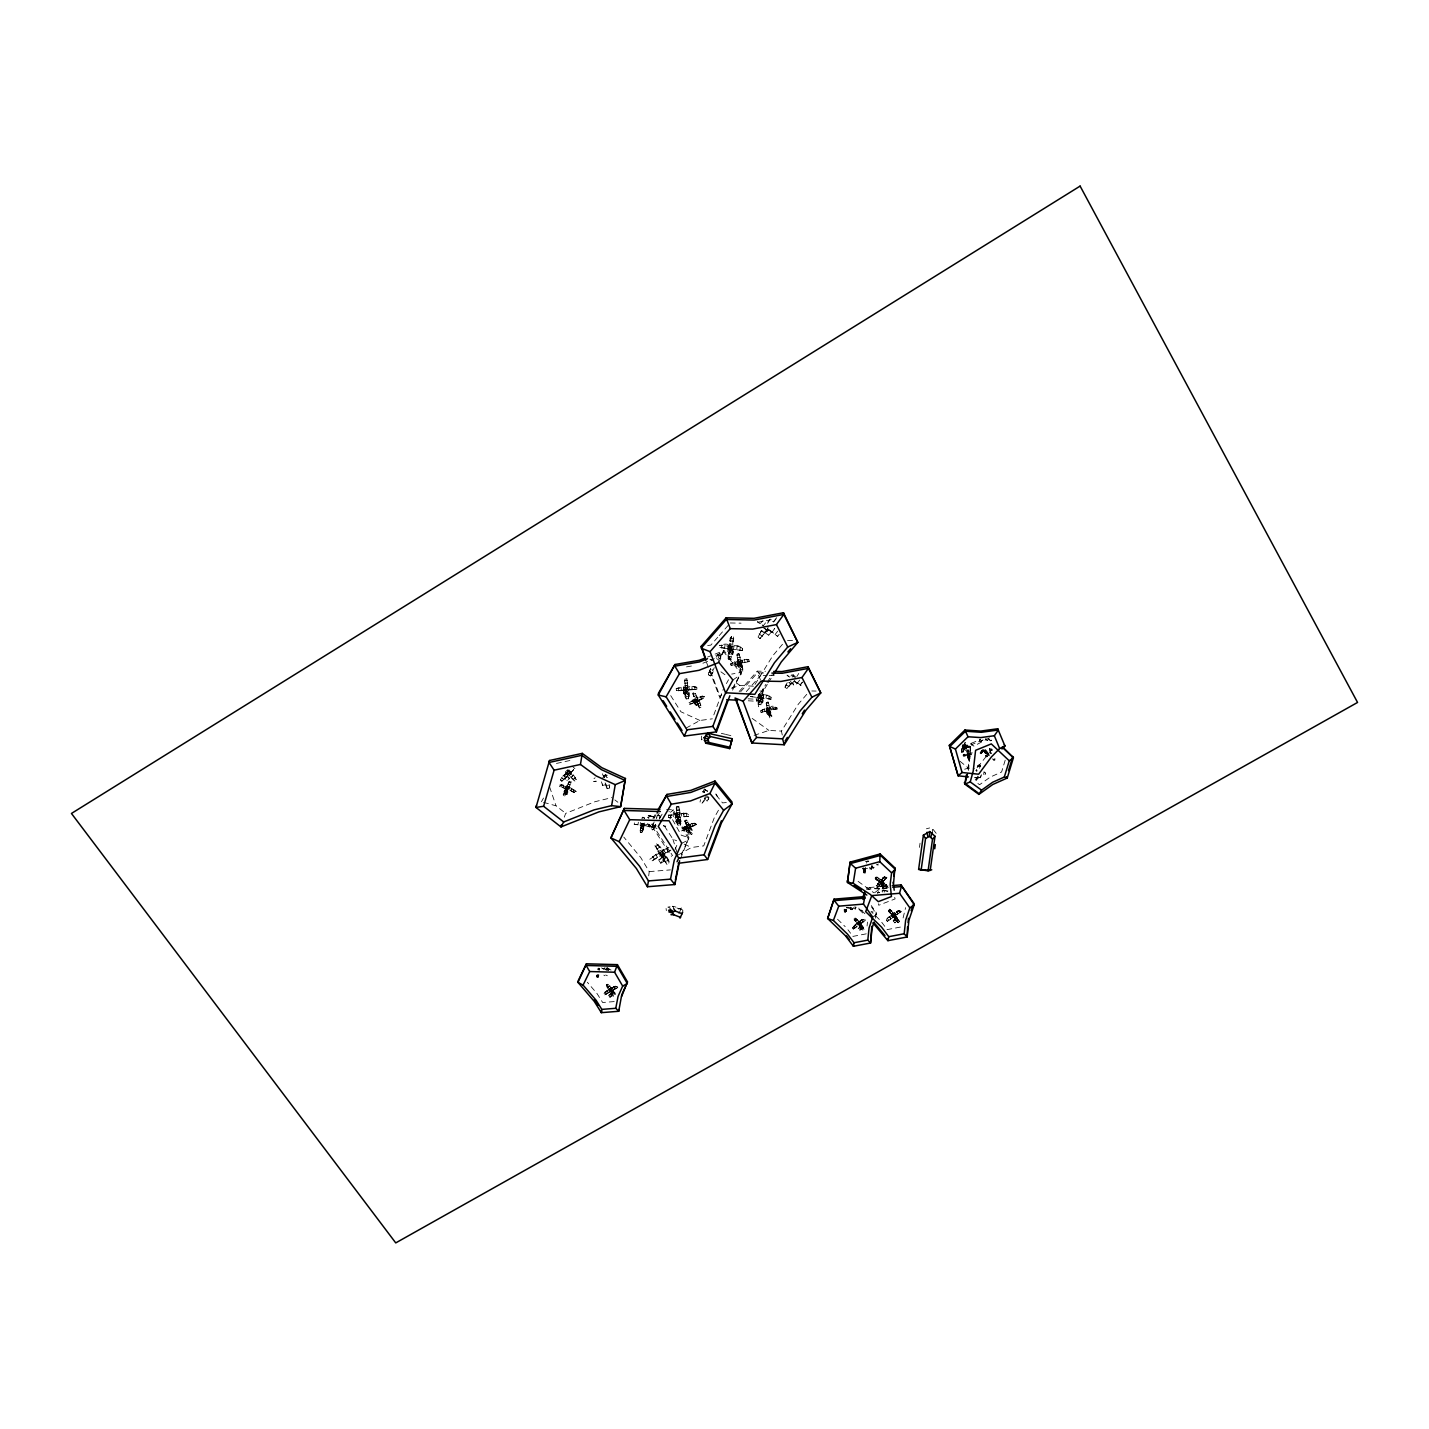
<?xml version="1.0" encoding="UTF-8"?>
<svg xmlns="http://www.w3.org/2000/svg" width="1429" height="1429" viewBox="0 0 1429 1429"><rect width="100%" height="100%" fill="white"/><g stroke="black" fill="none" stroke-linecap="round" stroke-linejoin="round"><path stroke-width="0.75" stroke-dasharray="5 3.75" d="M704.479 792.631L702.8 791.577L704.479 792.238M702.032 803.294L703.908 800.812L702.032 803.294L699.996 802.383L700.514 799.651M694.101 699.835L695.03 703.139C696.834 699.299 700.353 706.515 697.066 703.854L695.173 704.693L694.298 702.872L696.191 702.032L697.495 702.05L698.638 704.426L696.173 705.515L695.173 704.693L694.744 701.175L697.709 700.228L698.281 697.834L704.14 696.334L704.783 697.799L691.44 703.818L689.689 704.158L689.046 702.711L694.476 699.192L696.62 700.71L694.744 701.175L694.101 699.835L697.209 699.174L689.046 702.711M730.808 645.747L730.541 652.589L732.791 654.464L733.256 650.767L730.88 649.748L730.808 645.747L731.844 646.819L728.665 645.497L727.629 652.267C729.487 657.269 731.13 649.606 727.968 649.427L732.345 650.427L731.612 656.822L730.433 659.269L728.29 659.019C727.307 650.588 735.006 640.531 719.573 645.336M700.924 707.159L699.513 707.891L698.531 706.337L700.871 705.086C701.353 711.249 700.371 696.905 696.62 700.71M703.479 698.245L699.353 700.103L698.281 697.513L702.407 695.994L703.479 698.459L704.783 697.799M699.513 707.891L697.566 703.8L699.906 702.764L700.871 705.301M845.396 912.256L845.789 909.308L844.45 912.238L844.2 909.273L846.325 909.505L846.54 911.309L846.7 909.666L844.2 909.273M698.531 706.122L697.566 704.14L699.906 703.104L698.192 700.389L699.353 699.763M698.281 697.834L697.245 698.727L694.298 692.601L692.886 693.226L693.922 696.53L696.262 695.476L693.922 696.53M697.388 698.71L697.209 697.12L694.869 698.174L695.637 699.478L697.388 698.477L698.192 700.389M689.117 829.713C682.848 832.035 691.779 830.213 687.849 829.463L686.009 830.267L687.921 833.089L690.243 832L686.867 832.017L686.474 828.231L688.331 827.462L687.742 825.998L680.901 829.463L681.544 830.892L683.258 830.481L696.316 824.765L695.691 823.336L691.958 823.408L685.849 826.944C692.797 846.236 685.759 821.693 690.636 827.445C696.977 837.09 688.689 829.481 691.172 834.447L692.547 833.732M697.566 703.8L694.869 698.174M696.316 824.64C694.155 824.855 692.636 821.246 689.082 825.551L692.493 831.892L690.189 832.893C686.295 829.731 695.262 828.516 689.26 830.731M696.62 702.175L698.96 700.799L696.62 702.175L696.584 700.46M696.78 687.331L691.886 686.438L676.221 688.689L676.381 690.546L678.471 690.85L696.941 689.332L696.78 687.331L691.886 686.027L687.385 687.26L688.885 696.495L688.206 698.852L686.277 698.995L685.223 690.636L685.777 687.17L687.278 687.778L687.403 689.225L684.009 689.189L683.634 693.583L685.045 695.048L683.419 691.064L683.848 687.331L687.706 687.027L686.885 678.864L684.955 679.132L684.545 683.294L687.76 683.044L684.545 683.294M696.316 824.765L695.691 823.336M698.209 700.174C695.977 703.497 692.869 699.103 695.637 699.245M790.398 681.329L794.72 686.206L792.881 683.116M694.726 686.456L694.976 689.546L696.941 689.189M695.048 825.069L693.011 825.98L691.958 823.818M568.349 774.786L566.813 772.571L564.33 776.215L564.919 778.894L574.976 768.338L564.651 778.591L567.152 780.788L569.403 778.466L566.045 774.429L568.099 771.249L573.44 774.947L576.226 779.645L574.905 781.127L565.42 771.964L567.545 769.749L576.226 779.645M691.172 834.447L689.278 830.338M694.994 689.296L692.136 689.528L691.886 686.438M689.868 827.177L687.027 820.478L684.652 820.478L688.724 831.214L684.652 820.478M689.993 832.178L688.153 827.641L693.029 825.587M668.343 815.637L668.486 817.584L670.54 817.781L688.635 816.406L688.474 814.459L686.474 813.226L675.846 813.583C657.572 816.155 678.561 816.281 676.739 812.583L679.882 812.333L679.579 814.351L675.792 814.762L675.542 821.282L676.917 823.05L675.328 818.871L677.882 818.674L679.757 819.567L679.775 822.836L679.757 819.567L676.435 819.817L679.525 820.139M688.635 816.406L668.486 817.584M695.566 701.46L691.44 703.818L690.35 701.55M846.629 911.238L844.217 911.059L844.253 909.558M688.153 827.927L687.367 826.016C691.547 826.355 686.76 817.852 684.741 821.479M687.295 828.07L686.242 825.908L687.295 828.07L688.153 827.641M776.804 707.426L777.162 708.98L761.085 712.41L760.71 710.874L762.175 709.981L767.748 708.927L767.123 707.48L769.624 706.891L769.624 708.48L776.822 707.534L775.036 706.748C764.193 702.425 774.572 725.021 771.071 712.91L768.57 713.482L769.892 717.876L771.392 717.412M856.132 907.183L855.292 909.058L855.364 906.843M597.09 975.185L596.983 976.847L597.09 975.185L598.769 975.4L598.412 977.025L598.59 975.132M692.154 689.135L689.332 689.76L689.064 686.652M686.045 819.746L687.027 820.728M688.474 814.601L686.474 813.226L686.724 816.209M689.689 704.158L691.44 703.604M965.129 742.276C963.325 744.92 965.2 752.386 961.61 752.226L961.681 748.582L965.897 750.386L966.343 748.314L962.164 747.153M688.206 698.852L688.885 696.227L685.688 696.477L688.885 696.495C692.172 688.992 679.632 690.636 689.35 689.35M686.277 698.995C680.936 692.011 694.53 693.047 683.634 693.583L683.419 691.064L688.421 690.796L687.903 689.35M901.145 911.773L898.269 910.344L893.661 914.06L898.752 919.472L899.341 921.651L898.091 922.723L892.536 914.882L890.964 915.096C889.41 916.418 884.622 919.169 887.373 921.383L901.11 911.631L887.373 921.383M682.187 828.302L686.224 826.301L689.403 826.998C684.848 831.106 682.866 828.391 680.901 829.463M969.326 755.566L968.826 752.797C964.003 755.03 971.613 755.28 967.576 755.637L968.648 759.906L969.648 759.728L969.237 755.334M681.544 830.892L683.258 830.213M686.885 678.864L687.903 689.635M680.543 819.764L680.079 825.551L678.203 825.694C674.542 821.086 679.686 810.064 680.526 820.264L677.382 820.514L680.543 819.764C683.437 824.372 675.131 825.015 677.4 820.014M679.882 812.333C678.864 815.53 682.776 812.476 681.204 816.173M684.795 685.616L687.992 685.348L684.795 685.616L685.277 687.492L684.955 679.132M685.491 689.546L684.116 690.153L683.866 686.652L676.221 688.564M680.293 817.674L677.15 817.906L680.293 817.674L679.793 816.245M680.079 825.551L680.758 822.872L676.721 822.961M769.624 708.48L769.624 706.891M678.203 825.694L677.614 823.122M679.632 810.225L678.775 806.331L676.882 806.474L676.489 810.457L679.632 810.225L678.775 806.331M683.848 687.063L685.688 687.385L685.902 689.332M748.85 659.876L744.348 659.323L738.65 661.502L737.971 659.912L740.794 659.251L741.276 663.056L749.243 661.52L748.832 659.769L746.885 659.287L740.776 661.002L738.864 653.571L737.185 654.071L737.418 657.858L740.24 657.197L737.418 657.858M677.15 817.906L675.81 814.066M858.686 924.081L862.884 930.19L863.491 927.278L859.669 923.366L856.525 923.384L852.416 927.832L853.309 928.993L854.774 928.207L865.527 920.294L853.309 928.993M676.489 810.457L676.239 807.796L679.382 807.867L676.239 808.099L676.882 806.474M676.739 812.583L677.221 814.53M681.044 687.278L681.311 690.386L684.134 689.76M673.059 814.28L673.363 816.763M678.186 687.742L678.471 690.85L681.329 689.975M887.784 890.481L887.731 891.696L883.336 889.874L881.514 891.303L883.39 890.124L886.873 890.839M845.021 909.469L845.093 911.273L845.021 909.63M846.432 907.844L850.344 908.129L850.362 907.147M676.381 690.546L678.471 690.582M668.915 847.433C665.36 847.986 635.262 869.939 658.269 852.702C662.931 853.899 665.825 843.539 668.111 851.702L670.898 850.434M665.11 826.534C660.68 823.479 665.914 828.945 666.003 824.962L664.664 823.104M663.556 859.258L654.643 844.932L666.914 864.402C671.737 862.723 666.432 856.775 665.021 854.203L663.163 853.202L652.124 860.83L650.945 858.847M661.341 855.364C666.646 853.363 659.555 845.593 656.554 843.824L654.643 845.128M659.841 853.113C670.201 845.093 649.57 855.435 661.77 849.969L656.554 843.824M749.243 661.52L733.059 665.414L731.148 665.432L730.737 663.788L740.472 661.484L737.293 661.484L737.31 664.789L739.257 668.058L737.864 667.004L737.686 663.127C740.544 660.68 744.313 665.057 739.079 664.699L740.776 661.002M659.376 819.067L660.698 816.281L657.894 814.852L656.286 818.817M657.894 814.852L656.608 817.156M652.124 860.83L670.915 850.023M777.162 708.98C774.518 707.516 766.337 712.964 768.355 710.034M652.678 829.963L655.715 825.122L652.928 823.711L651.017 828.945L652.678 829.963L655.679 825.623L652.928 823.711M739.079 664.699L739.132 663.306L731.148 665.325L730.737 663.681L734.845 661.556L739.025 661.377M880.978 880.675L884.301 876.656L886.945 877.335L877.942 887.123L876.566 888.177L875.477 887.177L880.139 881.568L883.426 884.551L882.461 888.356L880.55 886.784L882.372 883.676L883.426 884.551L884.39 883.533L881.086 881.211L880.335 881.997L882.372 883.676M574.958 791.094L574.369 792.559L559.4 786.2L561.704 784.575L565.938 785.879L566.974 787.057L566.491 788.594L565.491 788.219L566.063 786.879L568.027 788.004L567.599 789.04L569.76 787.433C584.747 796.989 569.403 786.414 566.063 786.879L564.723 793.506L563.991 791.63L565.491 788.219L567.849 789.219C564.294 792.47 566.991 785.271 567.706 790.433M652.803 816.799L648.355 815.602L647.444 817.334L648.837 818.478C647.73 811.636 659.68 821.121 652.839 816.298M650.177 826.891L650.391 825.337L646.783 823.354L646.408 826.123L650.177 826.891L634.226 824.319L634.422 822.89M650.391 825.337L641.532 823.497M566.902 776.269L569.403 778.466L566.045 774.429L564.33 776.215M648.623 826.391L648.945 824.283M648.355 815.602L650.302 815.834M677.632 814.316L678.096 821.086L677.668 814.619L679.168 814.816L675.792 814.762L675.542 821.282L678.096 821.086L680.025 822.711M646.444 825.712L634.226 824.319M647.444 817.334L648.855 818.156M850.969 907.647L850.844 909.362L850.969 907.647L852.863 908.558L853.506 906.808M644.247 825.426L644.586 823.05M641.817 832.589L644.818 824.515L641.835 823.89L644.818 824.515L641.817 832.589L640.317 832.375L640.567 827.784L643.068 828.123L642.711 830.856L640.21 830.517L640.567 827.784M643.175 825.247L643.336 826.444C637.745 827.195 643.639 822.354 643.336 826.444M643.407 823.747L641.8 823.39L641.675 824.98L643.121 825.73L643.425 823.479M640.317 832.375L640.246 830.249L643.068 830.517L643.407 828.034L640.781 827.677L643.318 824.319M640.817 826.105L641.299 824.997M640.192 824.872L640.531 822.497M758.549 700.978L758.263 704.354L761.461 704.711C764.944 694.976 756.834 695.601 758.263 704.354M750.6 696.602L770.963 699.21C772.446 695.137 766.105 695.048 763.586 694.69L758.96 694.869L758.138 701.032L761.728 701.317L760.424 706.908L758.513 706.694L758.245 704.086L761.425 704.443L760.424 706.908M637.959 824.98L638.334 822.211M867.064 925.992L867.474 922.08M985.01 749.921L987.064 751.458L985.992 752.297L985.17 751.315C987.296 751.243 984.795 755.137 983.92 749.832M604.02 993.602L613.738 986.689L615.47 986.117L616.721 988.279L617.757 987.582L604.771 994.852L604.02 993.602L605.146 992.048L608.736 989.565C611.469 989.529 616.274 1002.479 612.148 993.28L614.166 992.137C618.114 994.673 609.915 996.906 615.238 994.227M615.435 986.421L616.989 986.457L611.201 989.082L615.202 994.53M609.415 787.897L609.736 784.825L606.146 785.843L607.218 788.701L609.379 788.076L609.683 785.182L606.092 786.218L605.128 782.842M903.092 917.972L905.593 907.647M612.148 993.28L614.166 992.137L611.844 989.904L610.79 990.511M612.166 990.476L609.844 985.849L607.521 984.224C603.645 986.832 614.809 994.87 606.307 984.92M970.541 757.924L968.808 758.245L968.54 756.602L970.273 756.28L970.541 757.924L969.184 757.245L968.683 754.101L967.254 754.173L968.969 758.263L967.665 756.227C973.542 757.281 967.058 753.387 969.648 759.728M967.933 769.141L970.845 743.455L980.633 739.472M968.505 770.445L970.845 743.455L973.81 746.134L989.708 737.703L991.69 740.722M610.647 991.351L609.736 989.618C613.702 989.475 607.807 982.33 606.646 985.796M606.289 985.063L607.521 984.224M607.772 970.184L609.468 969.291L606.539 968.255L605.61 969.88L601.538 967.933M604.771 994.852L616.756 987.993M607.432 967.629L607.182 968.987L607.379 968.005C610.755 968.415 607.2 970.916 609.969 967.469M604.931 975.775L603.86 975.132M605.61 969.88L606.575 967.862L607.325 968.862M742.276 650.534L719.323 647.444L742.276 650.534C743.812 645.64 735.435 645.122 732.398 646.087L728.665 645.497L728.397 647.605C734.56 645.676 733.738 660.144 728.022 656.429L730.183 638.156L731.416 636.584L733.595 636.941L732.416 646.39L719.591 645.479M729.451 650.356L729.004 654.053C735.042 657.322 733.934 647.694 728.736 649.606M733.595 636.941L731.648 648.444L729.969 648.266L730.165 646.64M730.88 649.748L730.541 652.589L727.629 652.267L728.397 647.605L729.969 648.266M732.345 650.427C729.469 643.425 739.418 645.926 742.526 648.444M897.037 921.187L897.198 917.9L893.768 914.667L892.786 915.382L895.929 918.811L894.911 922.866L893.125 920.776L896.251 916.739C893.232 919.061 899.413 923.902 895.358 919.151M560.007 784.753L566.741 787.111L569.671 781.252L571.1 781.824L570.082 784.878L567.724 783.914L570.082 784.878M602.431 968.576L604.056 969.112L604.967 967.487M742.258 650.409L742.508 648.302M648.695 875.87L649.23 871.601L640.656 857.418L623.794 837.108M742.794 671.219L741.883 663.681L737.31 664.789L737.864 667.004L742.455 666.075L742.794 671.219L741.097 671.612L739.061 664.342M758.388 694.137L758.049 697.62L750.582 696.459M760.871 695.083L761.05 698.817C764.586 698.156 763.05 706.408 760.728 701.317L760.871 695.083L761.693 695.887L758.96 694.869L758.138 701.032L759.424 702.711L762.8 703.086L763.211 699.835L758.46 698.531C766.909 700.442 756.62 695.548 758.585 701.389L761.728 701.317M758.924 698.692L759.513 693.279L762.711 693.619L762.193 695.494L758.442 694.53M759.871 696.816L759.513 693.279M760.21 695.727L760.014 697.156L758.728 696.709L761.514 697.316L762.711 693.619M760.067 699.996C759.585 707.069 758.21 696.245 762.979 700.299M760.728 701.317L761.05 698.817M762.121 699.049C759.585 692.833 768.445 695.083 771.196 697.352M759.906 690.993L763.104 691.332L763.3 687.099L762.747 694.03L759.549 693.69M597.018 977.454L598.787 974.649M597.84 969.791L599.43 970.005L598.501 968.094M599.466 968.219L599.43 970.005M871.869 865.581C869.85 868.207 875.066 869.314 874.119 866.063M877.656 893.607L878.424 891.767L877.853 892.625L879.657 892.661M597.965 977.579L598.572 976.239L596.947 976.239L597.161 974.757M642.746 830.588L643.068 828.123M598.537 976.454L598.751 974.971M919.454 847.397L920.044 843.199M640.781 827.677L640.603 830.285L640.871 825.712L643.372 826.051M640.424 830.16L641.317 825.676L644.622 825.926L642.836 825.14L643.121 823.568M641.264 825.283L641.55 823.229M643.032 828.516L643.336 825.962M865.027 873.048L865.206 871.636L863.616 871.886L865.027 873.048L865.385 867.671L865.402 871.886L863.652 872.065L863.348 870.315L864.992 870.136L865.51 871.797M869.832 867.457L871.172 869.386L872.101 865.831M607.218 788.701L605.217 782.27M961.646 752.315L961.681 748.582M963.718 748.903L962.878 752.511M977.847 776.108L976.668 780.02L975.239 779.787L975.078 777.983L977.382 778.144L974.971 777.751M610.647 994.584L612.702 991.726L611.094 989.511L610.165 990.047L611.505 992.405L608.825 995.62L610.647 994.584L612.076 996.013L613.47 992.833L612.702 991.726L611.505 992.405M871.172 869.386L872.172 866.17L871.833 867.76M593.66 781.467L596.286 781.234L593.66 781.467L592.964 779.394L595.125 777.787M563.312 795.346L565.42 789.094L567.777 790.041L564.705 796.024C559.418 792.952 570.028 794.774 563.615 793.613L566.974 785.486C571.207 784.789 567.367 789.648 569.331 786.432M710.606 675.899L713.982 670.576L710.606 675.899L708.534 674.952L710.517 668.504M863.509 869.136L863.831 872.065L863.402 868.207L865.259 870.243L863.58 870.511L864.438 867.832L865.242 871.815M708.534 674.952C707.016 668.165 717.287 677.024 709.07 672.219L710.517 668.968L713.982 670.576M574.369 792.559L567.849 789.219M574.905 781.127L568.42 774.464M862.562 868.618C866.599 867.385 862.777 871.029 863.152 867.582M568.813 789.648L569.689 787.808M962.664 746.456L962.878 744.777L965.272 744.705L970.345 746.724L970.077 747.903L962.574 746.242M970.345 746.724L962.914 744.813L962.664 748.85C966.218 754.083 964.325 736.703 963.753 750.046L965.897 750.386M963.2 745.295L963.95 746.367L962.914 744.813M964.504 745.223L965.254 742.562M737.185 654.071L736.846 655.643L739.65 654.768L736.828 655.429L738.007 660.252L740.829 659.591L738.864 653.571M566.027 788.772L559.436 786.093M564.705 796.024L566.956 791.988L564.598 791.041L568.01 792.005L564.759 789.826L563.991 791.63L567.009 794.345L568.01 792.005L565.527 791.005L564.526 793.345L567.009 794.345L567.724 792.345M566.741 787.111L568.563 787.558L567.795 789.487M569.939 773.143L568.224 773.803L566.241 777.894L567.152 780.788M564.991 788.111L565.848 786.272M568.849 770.177L571.207 772.249L568.849 770.177L561.579 777.912L560.49 779.984L561.901 781.234L565.991 777.287L563.633 775.215L561.633 777.608L560.525 779.841L561.901 781.234M866.653 863.116L867.028 861.044L868.689 861.026M568.956 769.713L566.563 773.232L565.312 772.428L567.545 769.749M568.242 771.249L567.438 770.213M872.047 865.706L871.619 867.653L873.691 868.01L873.476 865.867M876.799 864.867L878.406 864.009M562.919 787.272L563.794 785.432M793.256 676.828L793.613 675.292L795.435 676.614M978.258 777.412L980.473 777.733L980.919 775.679M981.419 774.697L980.473 777.733M983.545 774.411L984.081 772.089L985.581 773.268L985.26 774.643L983.545 774.411L985.26 774.643M560.757 786.79L561.651 784.807M989.85 748.367L990.083 750.939L992.065 750.243L991.601 748.76L989.511 749.278L991.226 753.405L985.76 755.602L991.369 753.226M766.48 702.407L766.658 705.712L769.159 705.122L767.98 701.961C763.175 704.336 769.802 701.568 769.159 705.122M597.304 974.953L596.875 976.721L598.555 976.954M567.474 787.45L565.902 792.398L566.902 788.79M932.19 832.678L932.673 829.356M768.123 626.884L766.694 631.957L768.713 635.298L771.464 631.725L768.802 629.207L766.694 631.957L763.89 629.921L765.069 632.654L768.713 635.298M721.591 654.589L719.501 653.482L716.09 657.626C720.055 665.807 726.986 640.817 718.108 662.163M739.597 664.253L740.151 666.468L742.044 667.379L739.079 668.075L738.382 665.199L741.347 664.503C742.026 671.166 742.562 663.485 739.597 664.253L738.972 661.091L739.472 663.056L740.776 662.752M846.7 909.666L845.164 909.934M989.815 748.278C988.457 751.029 992.655 747.01 992.065 750.243M566.813 772.571L568.313 774.179L569.546 772.66L568.099 771.249M795.453 677.739C790.862 675.345 795.757 672.309 791.934 677.739M979.597 768.302L980.294 765.283L978.794 764.926L977.025 767.552L978.847 765.051L980.294 765.283L979.437 767.945L977.025 767.552M1005.194 760.192L1001.604 771.999L990.333 777.054L979.597 784.717L974.9 781.288M770.106 619.061L767.177 624.134L765.962 622.294L763.372 625.67L757.352 621.722L763.425 626.152M882.747 883.354L880.55 886.784L882.229 884.998L883.908 886.802L881.461 884.73L883.318 882.658L884.104 886.516L882.425 888.32M980.651 741.544L982.009 740.49L980.651 741.544L979.49 740.526L980.044 738.757M859.008 922.991L862.009 925.903C862.866 929.797 857.596 932.19 860.883 926.724L858.132 923.634L859.008 922.991L861.151 924.867L858.507 928.814L861.151 924.867M785.003 687.117L787.897 681.294L791.023 683.973L786.843 688.582L785.021 687.26L787.968 681.776L791.023 683.973M875.048 916.632L876.352 912.738L871.243 905.557M875.388 918.168L876.352 912.738L871.029 911.506L880.282 920.365L887.23 929.6L902.146 926.742M564.276 817.174L565.688 813.369L594.964 801.705L611.862 797.632M713.821 714.893L723.27 689.296M665.164 858.436L663.717 861.58L661.002 857.507L664.717 855.453L665.914 857.239L665.164 858.436L663.556 856.007L658.68 860.062L660.77 863.205L664.021 858.347L660.591 853.292L662.056 852.434L664.717 855.453L658.68 860.062L662.02 858.114L664.11 861.258L660.77 863.205M979.526 740.633L980.151 738.972M886.98 877.46L884.355 876.906L875.477 887.177M569.51 772.482L566.241 777.894L563.526 775.679L567.188 772.732M721.681 694.137L720.341 697.298L710.374 670.808M977.382 778.144L976.668 780.02L975.239 779.787M686.009 690.868L686.242 693.387L688.224 694.762L684.83 695.03L684.562 691.761L687.938 691.493C687.581 698.924 689.475 690.511 686.009 690.868L685.777 687.17M678.918 913.649L681.419 907.951L678.436 909.058M967.29 749.868L967.076 751.958L968.719 751.672L968.255 749.618L966.861 750.564L968.29 749.689M675.024 849.415L676.81 845.361M681.347 854.721L688.939 837.662L673.273 809.761L666.611 809.564M680.436 858.865L688.939 837.662L681.294 835.233L670.147 815.387M854.328 906.879L853.381 908.29L855.31 909.005M703.908 801.187L705.337 797.989C706.64 805.67 711.892 794.935 705.39 796.024M882.515 892.071L883.39 890.124M884.194 892.125L885.158 890.571M730.433 659.269L731.594 656.554L728.004 656.161L728.29 659.019M779.216 634.226L777.68 636.405L767.82 629.082L760.157 638.602L758.084 637.102L761.371 630.457L764.872 633.44L761.371 630.457M669.933 819.013L673.273 809.761L670.523 812.315M656.947 828.552L654.125 827.034L655.482 824.158M714.286 667.647L712.785 670.701L711.267 668.2M984.277 750.225L981.616 753.19L979.99 752.922L982.741 749.778L983.866 751.243L985.349 749.939M702.8 792.148L704.408 788.915L705.694 790.201L705.051 791.845M704.336 791.809L705.301 789.88L707.677 790.952M708.998 797.632L707.284 801.044L703.693 799.436L705.533 796.739L708.623 798.132M718.93 662.467L724.003 650.588L707.569 657.072M682.49 911.309C686.367 908.683 659.823 902.878 679.918 908.951L681.419 907.951M763.693 627.992L767.141 630.493L767.82 628.546L777.68 636.405M598.769 975.4L597.161 975.507M863.705 870.35L864.563 868.725L863.509 868.457M611.219 994.941L609.987 997.317L612.076 996.013L610.183 993.441L611.791 992.494L612.827 994.012L611.219 994.941L613.47 992.833L611.094 989.511M541.448 801.776L543.484 798.061M726.414 683.58L728.522 679.775M732.452 688.421L735.417 683.08M736.399 681.294L741.329 672.38L724.003 650.588L718.215 657.197L720.913 660.573M732.559 690.171L741.329 672.38L731.666 674.077M654.178 821.925L651.017 829.106L652.696 829.802M718.465 810.225L714.357 817.531L703.729 845.879L691.529 847.468L677.81 855.185M654.125 827.034L655.679 824.265M654.428 827.266L655.768 824.89M659.394 818.567L660.698 816.281M606.485 970.202L607.218 968.719L608.558 969.38M606.878 970.095L608.129 969.755M980.026 752.994L982.848 750.011L983.866 751.243M652.946 818.37L655.107 814.673M653.875 818.656L656.036 814.959M659.573 818.495L662.717 813.137M900.145 910.469L889.231 916.936L886.427 920.222L887.338 921.241M852.434 927.957L861.33 920.365L864.67 919.258L861.24 919.937L858.918 922.455L864.027 929.368M755.03 684.42L772.785 655.75L782.717 643.997M748.278 700.799L756.852 701.282L756.638 699.281L765.908 684.348M767.069 682.49L771.714 675.024M767.319 684.42L756.852 701.282L755.334 696.084M768.48 682.544L771.964 676.935M782.27 735.006L781.431 731.094L798.275 704.247L806.813 694.262M659.162 813.315L657.876 815.352L660.662 816.763M786.843 688.582L790.934 683.491M773.553 621.561L777.162 617.132M761.425 630.939L758.084 637.102L760.157 638.602M876.566 888.177L886.945 877.335M702.157 739.168L701.621 739.9L701.514 736.131M977.668 767.248L992.726 748.171M974.649 777.519L978.776 777.948L981.419 774.375M851.952 909.773C853.738 906.415 852.22 911.113 850.827 909.255M763.015 620.579L760.353 623.491M768.945 629.725L767.873 628.885L760.139 638.441M767.82 629.082L765.069 632.654M777.662 631.207L775.072 634.583M792.22 677.078L793.613 675.292M796.81 676.524L798.757 673.452M794.756 680.704L791.505 683.884L793.952 680.722L797.186 683.062L794.72 686.206M799.704 680.079L797.382 683.044L794.72 681.133M802.401 681.99L800.079 684.973L802.419 686.652L797.293 682.58L800.133 685.277L802.455 682.312M641.943 818.335L642.782 817.174L644.479 818.424M565.991 777.287L561.936 781.091M717.805 637.191L710.874 645.104L706.998 645.604M719.18 635.619L728.879 624.562M739.132 691.529L757.245 671.148L765.462 671.291M740.651 691.725L757.424 672.845L757.245 671.148L760.692 675.399L767.069 675.506M746.277 691.618L760.692 675.399M985.349 739.007L987.385 740.579L988.886 738.9M990.779 740.794L989.154 739.579L990.779 740.794L991.78 739.686M641.96 818.085L644.283 817.513L644.443 818.674M797.186 683.062L794.06 681.419M980.633 753.726L982.616 751.904L981.58 750.689L982.616 751.904M875.137 878.031C886.212 885.641 873.083 880.621 876.102 877.013L880.335 879.335L887.284 886.605L883.229 881.693C878.067 881.55 884.551 886.605 886.337 887.623L887.266 886.48M875.173 878.174L876.138 877.138C878.049 877.728 883.086 880.318 879.782 881.747L881.193 883.122M882.908 885.909L884.39 883.533L881.086 881.211M567.206 773.214L568.206 772.178M771.464 631.725L767.927 629.832M601.698 778.805L605.021 775.804L605.7 777.876M641.032 827.605L643.121 825.73M963.11 755.173L967.647 754.065L966.754 753.672L967.094 755.477L964.253 756.137L963.092 755.101C966.058 752.315 966.647 756.709 963.271 756.12M968.398 754.923L969.416 753.19L972.417 752.887M984.599 751.297L985.921 750.261M985.939 751.386L984.545 752.458L985.635 753.744L987.707 752.386L986.689 751.082L989.118 755.834M984.795 752.636L986.85 751.1M986.814 751.315L985.492 752.351L984.492 751.065L985.796 750.029L986.903 752.797L985.438 750.993M987.385 754.387L987.707 752.386L986.457 753.565C983.116 749.582 989.368 756.548 986.385 753.422M760.728 710.963L764.336 708.927L769.356 708.909L769.213 713.571L770.749 714.554L768.105 708.677L768.445 710.302L766.944 710.463L767.177 714.053L768.48 715.089L766.712 712.106L766.605 709.034L769.588 708.248L770.606 711.142L766.712 712.106L767.177 714.053L771.071 712.91M607.343 975.757L605.735 974.971M855.096 918.186L858.65 921.473L856.757 922.848L854.274 920.062L855.06 918.043C863.062 922.795 854.613 920.49 858.722 924.885M874.566 892.75L879.585 889.106L887.623 888.427M853.953 919.008L861.651 928.939L860.329 927.153L862.134 925.349L858.204 928.493L859.794 930.368M860.454 928.028L861.991 926.903L860.83 925.51L859.293 926.635L861.508 929.136M859.704 930.315L863.545 927.564M889.41 909.112L888.516 911.38L892.25 915.328L888.141 910.041L890.642 909.826L893.839 914.167L893.25 912.47L889.445 909.255M892.536 914.882L893.661 914.06M893.375 915.9L894.5 915.078M895.394 919.722C888.963 924.331 901.753 913.488 895.215 919.329M894.804 922.812L898.752 919.472L896.697 921.33M872.726 917.079L876.709 914.274L871.583 907.076M606.843 969.719L604.092 968.737M732.881 679.99L741.455 674.077L724.074 652.231L715.822 655.464M662.609 859.936L666.736 856.793L663.592 858.633L666.932 864.206L668.826 863.116C670.487 856.096 660.877 865.742 668.433 860.419L662.127 851.63M719.501 653.625L716.072 657.161L719.537 658.769M610.737 994.048L608.629 995.263L609.987 997.317M685.938 728.165L699.924 720.466L712.374 718.823M681.74 843.235L688.885 839.841L673.184 811.868L668.915 811.743M606.021 784.557L602.627 785.468L602.609 781.609M695.28 703.461L696.262 705.497L695.03 703.139L697.406 702.514M688.903 825.998L685.849 826.944L686.474 828.231M983.17 739.9L971.416 744.705L973.506 747.51M663.699 853.97L668.111 851.702L666.164 848.094M702.925 663.217L714.393 658.698M865.831 861.508L868.778 861.365M761.085 712.41L768.159 710.499M991.922 749.957L990.083 750.939M994.852 758.37L994.852 759.96L992.869 759.049M754.065 735.399L768.909 730.415L781.431 731.094M731.416 688.206L739.811 685.438L753.905 686.224M604.413 777.769L603.878 776.161L605.021 775.804M964.646 769.213L968.415 768.087L974.435 768.713M605.896 775.054L603.199 775.822L602.377 773.678L603.252 775.447L605.967 774.661L606.753 777.626C611.362 776.501 604.931 778.323 605.717 774.965M603.878 776.161L607.182 775.197L605.557 775.697L606.075 777.287M865.849 861.598L867.064 861.258M862.634 868.886L869.082 868.064M926.403 828.784L929.636 827.945M987.296 740.597L985.885 738.471M738.65 665.575L741.204 664.985M769.356 708.909L766.605 709.034M766.944 710.463L769.677 709.731M767.962 712.91L770.338 711.928L767.695 712.553L768.32 715.089L770.946 714.464M556.453 763.443L571.261 760.21M966.986 755.244L965.557 755.494M968.022 754.976L967.862 757.495L969.184 757.245L968.255 753.994M866.278 933.834L852.97 936.388L847.969 929.797M758.084 622.187L764.301 621.008M766.373 620.615L774.679 619.043M970.863 752.94L971.22 754.726L967.415 755.101L967.915 754.244M969.058 755.012L971.22 754.726M967.79 756.995L968.112 758.603L969.755 758.317M686.509 666.879L694.905 665.432M864.795 868.939L863.205 869.279M863.348 870.315L865.259 870.243M987.457 756.62L986.135 756.727L987.457 756.62L986.814 754.744M675.953 816.548L679.293 816.191L679.275 814.191M726.325 802.526L722.556 802.919L714.643 793.184M888.391 887.641L866.76 889.445L866.385 887.766L887.981 885.962M649.23 871.601L670.469 869.886M687.278 687.778L683.848 687.331M684.009 689.189L687.51 688.885M684.795 692.225L687.724 692.011M686.277 698.87L688.206 698.71M614.22 1001.586L602.645 1002.497L597.126 993.691L587.337 982.241M676.864 806.617L678.757 806.474M680.936 813.673L686.456 813.548M737.686 663.127L739.472 663.056M787.54 640.621L793.506 640.621M730.255 622.973L741.062 623.169M763.604 672.952L757.424 672.845L761.05 681.097M769.213 675.542L775.59 675.667M879.603 892.464L877.853 892.625M846.379 907.558L850.326 908.04M845.789 910.898L844.217 911.059M845.379 912.166L844.45 912.238M811.815 690.975L816.084 691.064M879.585 889.106L866.385 887.766M758.013 697.209L770.963 699.21M748.099 698.817L756.638 699.281M729.701 650.909L732.97 651.285M728.272 658.894L730.433 659.126M687.403 689.225L685.938 689.028L686.242 693.387M598.019 968.487L599.591 968.898L598.001 968.683M597.876 969.487L599.483 969.702M702.407 696.209L704.14 696.441M640.531 828.177L643.175 828.445M640.335 832.25L641.835 832.464M962.807 745.956L964.182 746.688M962.039 746.867L964.218 747.492M964.182 747.974L966.343 748.314L963.003 747.26M961.806 748.867L963.843 749.207M693.976 823.158L695.673 823.461M864.259 868.332L865.527 868.564M964.093 746.492L970.077 747.903M721.323 733.363L725.343 734.274M725.986 734.488L732.327 735.917M876.745 864.652L878.156 865.117M543.52 802.348L556.024 805.813L565.688 813.369M656.34 825.873L650.624 824.194L671.541 856.418M602.627 785.468L601.43 781.824M864.884 913.703L858.811 907.772L859.168 909.487L862.419 910.577M679.632 908.326L680.829 908.79M664.414 825.998L672.898 839.127L676.631 840.788M684.08 844.128L691.529 847.468M707.534 791.595L705.301 789.88M699.924 720.466L680.936 711.785L668.486 692.1M713.035 660.662L709.999 659.269L713.053 661.127M708.534 674.81L710.606 675.756M609.468 969.291L611.04 970.059M893.447 916.775L892.16 915.007L893.768 913.846L899.377 921.812M607.504 984.367L608.629 984.956M730.558 647.837L731.648 648.444M976.864 771.124C973.971 768.873 978.061 772.642 976.739 769.927M670.415 908.29L667.879 907.111L672.934 906.254L673.416 907.808M858.097 881.371L873.762 892.732M752.172 718.394L768.909 730.415M720.895 671.809L726.057 675.524M736.364 682.973L739.811 685.438M789.683 677.078L787.022 675.149L789.773 677.542L792.077 674.559L793.095 675.756M763.622 627.51L767.069 630.01M614.863 799.936L617.882 802.241M984.402 750.404L986.064 751.725M607.307 969.344L608.647 970.416M959.984 761.246L968.415 768.087M983.974 771.856L985.581 773.268M897.198 917.9L893.768 914.667M572.547 766.551L574.905 768.641M837.537 919.24L845.2 926.653M859.168 909.487L865.259 915.435M892.786 915.382L895.929 918.811M858.793 924.438L860.883 926.724M881.121 882.836L886.337 887.623M861.598 928.654L862.884 930.19M665.914 857.239L662.056 852.434M980.526 751.815L981.616 753.19M983.599 749.814L984.367 750.725M852.416 927.832L853.274 928.868M864.67 919.258L865.545 920.419M933.101 829.392L936.799 834.107M610.165 990.047L612.255 993.53L610.701 991.029M664.021 858.347L660.591 853.292M616.989 986.457L617.739 987.725M660.466 852.613L661.502 854.167M651.999 823.926L672.63 855.721M767.998 702.068L768.677 703.175M992.78 758.87L993.655 760.371L994.852 759.96M893.357 916.453C894.143 919.597 898.091 912.935 893.714 917.168L898.091 922.723M767.123 707.48L768.177 710.731M737.971 659.912L739.15 663.556M990.636 752.565L991.226 753.405M696.441 701.175L695.512 699.21L697.066 703.854L696.155 700.549M967.183 753.101L967.647 754.065M969.058 745.742L968.558 747.528M968.719 751.672L968.505 750.261L966.861 750.564L966.969 751.725L967.29 753.333L968.933 753.029L968.612 751.422L967.076 751.958M968.826 752.797L967.755 755.084M969.666 754.762L968.808 753.672M978.186 776.644L978.776 777.948M968.112 758.603L968.648 759.906M963.468 750.922L961.503 750.797M963.95 754.423L964.2 755.977M769.892 717.876L768.57 713.482M741.258 662.806L742.491 666.414L739.65 666.736L741.097 671.612M706.551 662.484L708.855 668.611M709.624 670.665L719.644 697.245M988.35 753.672L988.975 755.53M985.76 755.602L986.189 756.816M549.629 786.932L556.024 805.813M603.824 775.518L604.431 777.322M672.898 839.127L677.185 853.167M766.14 703.55L767.159 707.819L769.659 707.23L769.124 704.783L766.658 705.712M894.697 897.394L895.09 898.912L878.746 905.254L878.388 903.735M888.927 920.205L887.409 918.579M768.748 711.624L769.213 713.571M768.606 713.821L768.07 711.392L770.606 711.142M877.87 886.855L876.156 885.676M869.957 869.082L869.886 867.689M864.045 873.119L863.402 870.583M864.438 920.865L863.062 919.419M739.365 662.717L740.151 666.468M860.151 923.849L859.008 922.259L857.65 923.581M857.954 925.099L856.614 923.813M856.31 926.296L854.953 925.01M788.969 686.581L785.968 684.687M775.929 619.007L773.625 622.026L770.177 619.525L767.837 622.008M863.759 870.779L863.973 872.119M963.878 746.188L964.307 749.118M976.579 769.57L976.757 770.874M775.625 709.159L775.072 706.962M773.357 709.356L772.821 707.284M666.075 908.469L666.343 910.63M769.284 695.977L768.856 698.781M766.426 695.405L765.98 698.084M764.908 711.32L764.372 709.248M762.729 712.16L762.175 709.981M679.775 816.584L679.597 814.012L677.239 814.191L677.417 816.763M747.528 661.788L746.885 659.287M685.295 687.206L685.491 689.814M745.009 662.056L744.384 659.662M743.098 669.04L740.258 669.469M740.383 646.908L739.918 650.141M738.632 661.252L737.31 660.966L737.971 663.699M737.168 646.301L736.721 649.391M734.024 645.962L733.577 649.034M731.416 636.584L729.701 645.801M733.041 665.199L732.38 662.681M728.183 645.319L727.736 648.391M725.039 644.961L724.61 648.052M721.859 644.854L721.431 648.087M701.407 698.852L700.335 696.602L701.407 698.852M695.316 693.458L697.209 697.459L694.869 698.495L692.886 693.226L695.298 693.672L692.958 694.708L695.316 693.458M693.512 702.353L692.44 700.103L693.512 702.353M690.636 827.445L688.331 828.838L690.636 827.445M691.029 826.462L689.957 824.283L691.029 826.462M688.921 823.926L686.617 825.319L688.921 823.926M687.992 822.014L685.688 823.426L687.992 822.014M685.295 828.945L684.241 826.784L685.295 828.945M683.955 815.959L683.687 812.976L683.955 815.959M687.51 680.275L684.295 680.776L687.51 680.275M670.29 814.476L670.54 817.781L670.29 814.476M665.021 854.203L661.823 856.65L665.021 854.203M665.378 852.684L663.395 849.701L665.378 852.684M660.073 846.754L656.876 849.201L660.073 846.754M660.252 855.685L658.269 852.702L660.252 855.685M658.269 844.682L655.089 846.915L658.269 844.682M657.501 857.293L655.518 854.31L657.501 857.293M654.678 859.508L652.678 856.543L654.678 859.508M654.375 827.927L651.588 826.516L654.375 827.927M615.024 988.564L613.738 986.689L615.024 988.564M613.041 990.511L610.987 992.119L613.041 990.511M613.273 989.565L611.987 987.707L613.273 989.565M610.969 987.475L608.897 989.1L610.969 987.475M609.844 985.849L607.789 987.475L609.844 985.849M610.004 991.44L608.736 989.565L610.004 991.44M608.254 992.44L606.986 990.583L608.254 992.44M606.432 993.905L605.146 992.048L606.432 993.905M763.586 694.69L763.229 698.192L763.586 694.69M571.064 781.949L570.885 783.128L568.563 781.931L570.939 782.878L569.242 786.825L566.884 785.861L568.51 782.181L571.1 781.824M572.886 791.684L573.833 789.469L572.886 791.684M575.423 777.215L573.225 779.716L575.423 777.215M570.868 790.487L571.832 788.254L570.868 790.487M573.44 774.947L571.207 777.608L573.44 774.947M965.272 744.705L964.986 746.974L965.272 744.705M967.058 744.991L966.754 747.26L967.058 744.991M571.386 773.125L569.153 775.804L571.386 773.125M567.849 775.375L565.491 773.285L567.849 775.375M564.008 779.698L561.633 777.608L564.008 779.698M774.554 628.528L772.017 632.404L774.554 628.528M877.299 877.174L875.781 879.157L877.299 877.174M878.781 878.067L877.299 880.193L878.781 878.067M880.335 879.335L878.835 881.461L880.335 879.335M883.229 881.693L881.729 883.801L883.229 881.693M884.783 882.961L883.283 885.069L884.783 882.961M886.444 884.622L884.908 886.605L886.444 884.622M856.114 918.4L854.274 920.062L856.114 918.4M857.311 919.526L855.507 921.33L857.311 919.526M860.883 923.831L859.079 925.653L860.883 923.831M890.553 909.523L888.516 911.38L890.553 909.523M891.857 910.791L889.856 912.809L891.857 910.791M893.25 912.47L891.249 914.489L893.25 912.47M896.001 917.436L894.286 918.686L895.572 920.258L897.305 919.008L896.001 917.436M771.624 715.357L769.159 716.161L771.624 715.357M679.65 809.725L676.506 809.975L676.721 813.065L679.865 812.833L679.65 809.725M733.791 638.549L730.183 638.156L733.791 638.549M733.381 641.264L729.79 640.871L733.381 641.264M733.006 644.318L729.415 643.925L733.006 644.318M731.952 653.053L728.361 652.66L731.952 653.053M980.062 766.23L977.632 765.837L980.062 766.23M721.02 656.215L717.554 654.607L721.02 656.215M762.568 636.405L759.121 633.904L762.568 636.405M880.586 883.479L878.799 882.032L880.586 883.479M879.192 884.962L877.406 883.515L879.192 884.962M886.069 878.103L884.301 876.656L886.069 878.103M884.569 879.228L882.783 877.763L884.569 879.228M883.176 880.711L881.389 879.264L883.176 880.711M854.721 927.939L853.292 926.206L854.721 927.939M862.669 921.669L861.24 919.937L862.669 921.669M861.026 922.866L859.597 921.151L861.026 922.866M896.001 914.542L894.411 912.595L896.001 914.542M892.553 917.043L890.964 915.096L892.553 917.043M890.696 918.383L889.106 916.453L890.696 918.383M899.859 912.274L898.269 910.344L899.859 912.274M897.859 913.185L896.269 911.255L897.859 913.185M717.608 796.739L715.911 794.077L717.608 796.739M742.544 662.627L741.883 659.894L742.544 662.627M735.506 664.271L734.845 661.556L735.506 664.271M767.105 710.82L766.516 708.409L767.105 710.82M771.178 709.874L770.588 707.462L771.178 709.874"/><path stroke-width="1.5" d="M773.125 675.06L781.27 661.966L797.829 642.389L783.503 612.737L754.03 618.31L726.146 617.81L701.175 646.355L705.783 660.448M674.952 882.211L674.863 884.533L647.444 886.748L636.369 868.475L610.915 837.876L624.33 808.385L659.93 809.386M705.497 657.876L699.335 660.305L674.97 664.503L658.287 695.066L684.33 736.096L716.465 731.844L729.844 695.762M678.275 863.312L707.659 859.49L721.449 822.925L732.059 804.045L731.97 801.955L714.982 781.056L690.832 790.38L666.968 794.417L657.108 813.119M928.082 870.833L932.53 839.162L929.386 836.34L929.779 831.553L923.366 835.179L918.615 869.386L928.082 870.833L931.762 869.814M627.492 981.902L621.74 994.816L618.703 1011.285L601.323 1012.661L594.214 1001.318L577.959 982.366L578.227 980.687L586.426 963.807L617.417 964.646L627.492 981.902L621.579 996.531M618.882 1009.553L618.703 1011.285L615.774 1008.285L601.823 1009.392L596.107 1000.282L583.086 985.099L577.959 982.366L586.426 963.807M871.779 926.331L870.565 942.997L867.814 940.121L869.064 927.993L872.726 917.079L863.473 904.093L864.849 896.572L834.054 899.145L827.641 918.49L845.396 935.691L853.435 946.284L870.565 942.997L872.119 927.903L874.084 922.062M617.417 964.646L614.577 972.22L622.669 986.064L618.06 996.442L615.774 1008.285M872.869 922.848L887.909 940.675L907.129 936.995L904.182 933.744L905.647 920.133L909.844 907.862L914.203 904.753L913.72 903.057L900.931 884.89L892.285 885.605M907.576 926.76L907.129 936.995L908.969 920.044L914.203 904.753L900.931 884.89M908.04 922.545L908.505 918.311M601.538 1010.928L601.323 1012.661L601.823 1009.392M624.33 808.385L610.915 837.876L619.132 841.663L639.567 866.224L648.462 880.925L647.444 886.748M850.112 862.116L847.451 882.425L853.22 883.318L870.172 894.393L878.317 901.645L891.446 896.537L890.178 884.301L891.589 872.833L879.746 861.669L880.139 853.97L850.112 862.116L847.451 882.425L866.831 895.072M893.893 876.048L894.893 867.885L880.139 853.97M893.536 883.658L894.893 867.885M625.438 778.483L620.633 806.635L611.63 805.652L594.107 809.868L563.705 821.961L543.609 806.278L535.982 807.439L549.522 760.496L582.264 753.369L601.77 767.659L625.438 778.483L620.633 806.635L598.822 811.904L560.99 826.927L535.982 807.439L536.536 805.331M921.116 870.207L925.545 838.519L923.366 835.179M929.779 831.553L935.013 836.269L930.208 870.44L918.615 869.386M934.727 848.808L935.316 844.61M543.609 806.278L554.113 770.195L549.022 762.479L581.853 755.316L601.43 769.642L625.188 780.52L615.256 784.664L596.179 775.947L580.46 764.461L582.264 753.369M853.22 883.318L855.614 868.207L850.416 863.563L880.514 855.399L895.304 869.332L891.589 872.833M611.63 805.652L615.256 784.664M731.63 741.365L732.095 738.704L708.105 733.291L704.158 737.614L705.676 743.187L729.612 748.582L731.63 741.365L710.374 736.542L708.105 733.291M834.054 899.145L827.641 918.49L833.375 920.455L847.611 934.244L854.06 942.747L853.435 946.284L853.131 944.694M679.597 860.758L674.863 884.533L670.505 879.157L674.292 860.026L681.74 843.235L669.129 820.8L629.725 819.692L624.062 810.493L660.377 811.511M675.381 880.068L678.811 862.83M909.844 907.862L899.555 893.286L871.797 895.608L865.688 911.666L881.568 927.153L888.749 936.692L887.909 940.675L887.498 938.889M561.454 824.765L560.99 826.927L563.705 821.961M729.612 748.582L732.095 738.704M549.022 762.479L549.522 760.496M1003.176 747.474L1013.429 757.745L1007.249 778.019L992.726 784.521L978.883 794.381L964.807 784.11L966.361 775M967.451 774.339L964.807 784.11L970.255 781.913L973.238 770.946L975.596 750.314L991.297 743.902L1009.267 760.782L1004.319 777.037L992.655 782.252L981.562 790.166L978.883 794.381M899.555 893.286L901.377 886.552L892.732 887.284M1008.463 770.642L1012.768 756.477M930.833 837.019L932.19 832.678M680.025 918.186L682.705 912.095M911.113 910.684L913.077 904.968M716.465 731.844L712.857 726.396L724.181 695.78L732.881 679.99L718.93 662.467L699.067 670.29L679.454 673.648L666.11 696.816L687.01 729.826L684.33 736.096M716.411 729.969L727.522 699.996M707.659 859.49L704.086 854.792L715.143 825.408L723.646 810.261L732.059 804.045L715.018 783.074L714.982 781.056M833.375 920.455L838.752 906.165L834.322 900.645L865.17 898.073M708.409 855.221L721.395 820.782M862.598 897.769L864.867 891.767M862.955 899.466L865.242 893.447M677.042 861.758L678.775 858.097L704.086 854.792M619.132 841.663L629.725 819.692M583.086 985.099L589.695 971.541L586.194 965.468L617.239 966.308L627.331 983.581L622.669 986.064M671.308 804.188L690.511 800.954L709.945 793.47L715.018 783.074L690.779 792.434L666.843 796.471L671.308 804.188L658.251 826.426L678.775 858.097M730.148 747.296L708.891 742.491L707.998 739.15L710.374 736.542M674.97 664.503L658.43 693.297L658.287 695.066L666.11 696.816M658.34 809.153L666.968 794.417M736.489 700.317L751.904 742.991L756.584 737.435L743.098 701.282L735.06 698.013L751.904 742.991L784.217 744.759L782.574 738.847L800.079 711.017L811.904 697.209L820.764 692.922L808.064 666.682L781.931 671.576L773.696 671.434M785.093 741.026L787.379 737.382M802.241 713.768L804.527 710.142M949.303 745.331L958.127 775.822L962.074 772.5L955.429 749.028L968.022 736.757L980.705 737.596L994.334 735.739L998.353 729.987L997.71 728.772L980.741 731.076L964.95 730.023L949.303 745.331L958.127 775.822L968.451 776.894M743.098 701.282L761.05 681.097L780.948 681.437L801.973 677.507L808.421 668.361L808.064 666.682M710.088 651.66L701.157 648.177L726.236 619.525L754.226 620.043L783.789 614.434L797.829 642.389L787.736 647.015L774.464 662.717L754.834 694.351L725.521 692.761L710.088 651.66L730.255 628.671L752.708 629.082L776.447 624.58L783.789 614.434L783.503 612.737M787.861 651.981L790.612 648.73M932.53 839.162L935.013 836.269M997.71 728.772L1004.944 745.992L999.639 748.564L991.351 756.995L978.651 774.214L962.074 772.5M1001.997 748.992L1004.944 745.992L1004.301 744.741M925.545 838.519L929.386 836.34M680.543 917.364L673.756 914.756L672.327 912.059L675.363 911.077L682.151 913.703M1009.267 760.782L1013.429 757.745L1002.229 747.224M707.569 658.715L699.317 661.966L674.881 666.164L679.454 673.648M855.614 868.207L879.746 861.669M554.113 770.195L580.46 764.461M705.676 743.187L708.891 742.491M854.06 942.747L867.814 940.121M888.749 936.692L904.182 933.744M998.353 729.987L981.33 732.291L965.504 731.237L949.821 746.563L955.429 749.028M687.01 729.826L712.857 726.396M838.752 906.165L863.473 904.093M648.462 880.925L670.505 879.157M670.969 914.703L673.756 914.756M771.874 673.095L782.199 673.273L808.421 668.361L820.764 692.922L806.01 710.142L784.217 744.759L783.949 742.83M589.695 971.541L614.577 972.22M726.843 699.638L737.56 700.228M756.584 737.435L782.574 738.847M704.247 740.49L708.052 740.883M668.808 911.863L672.452 913.042M1004.319 777.037L1007.249 778.019L1006.605 776.715M704.158 737.614L707.998 739.15M668.593 910.219L672.327 912.059M847.147 880.943L850.666 883.247M854.185 885.533L861.223 890.124M669.969 909.201L673.166 911.434M970.255 781.913L981.562 790.166M964.253 782.806L978.293 793.041M705.587 735.078L708.855 737.632M874.012 922.598L884.944 935.513M709.945 793.47L723.646 810.261M846.45 935.888L849.112 939.407M673.648 908.612L675.363 911.077M663.145 700.728L666.682 706.319M670.237 711.892L674.952 719.341M677.31 723.056L682.026 730.487M594.428 999.603L597.983 1005.266M776.447 624.58L787.736 647.015M801.973 677.507L811.904 697.209M964.95 730.023L968.022 736.757M730.255 628.671L726.146 617.81M994.334 735.739L999.639 748.564M701.175 646.355L704.997 656.554M927.099 832.214L927.778 836.733M893.143 882.175L894.197 890.196M1080.11 186.092L71.45 813.458L395.744 1242.908L1357.55 702.443L1080.11 186.092"/></g></svg>
